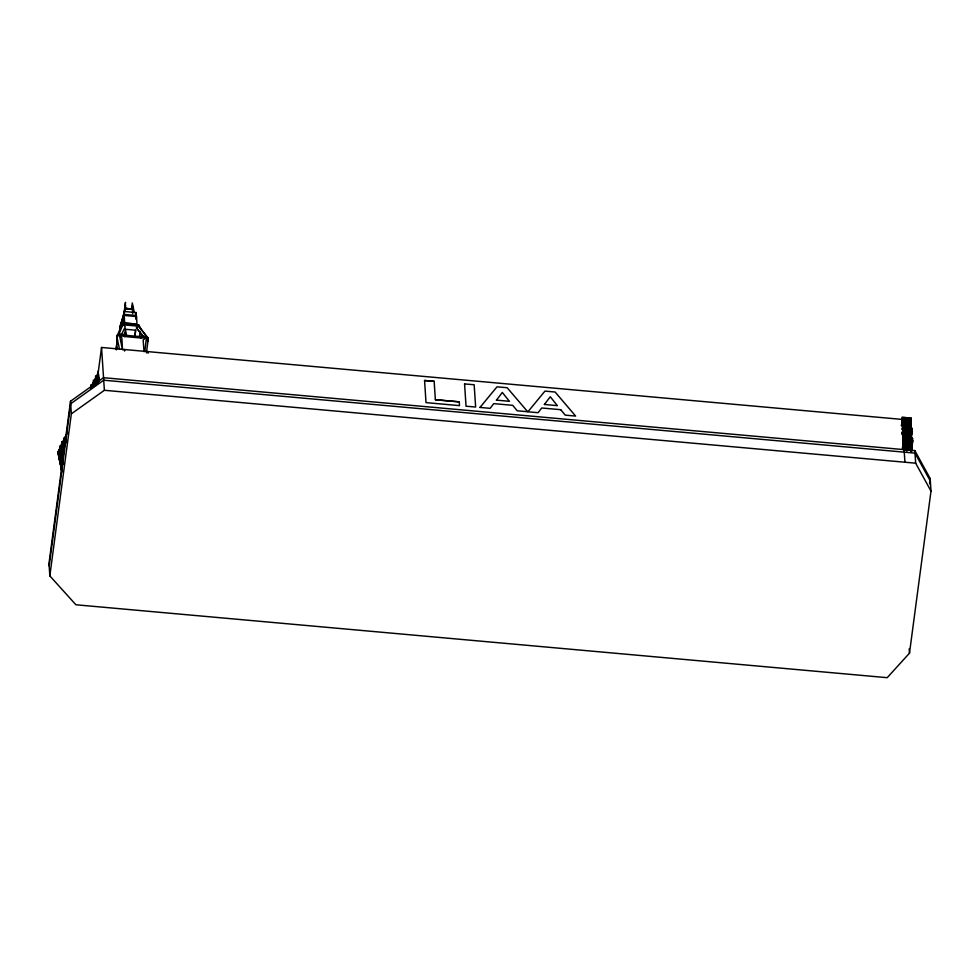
<?xml version="1.0" encoding="UTF-8"?>
<svg xmlns="http://www.w3.org/2000/svg" width="980" height="980" viewBox="0 0 980 980"><rect width="100%" height="100%" fill="white"/><g stroke="black" fill="none" stroke-linecap="round" stroke-linejoin="round"><path stroke-width="1.47" d="M59.523 452.846L58.028 453.042L59.302 452.736M61.63 453.826L58.543 452.503M906.402 440.718L906.868 433.638L911.461 434.054L911.327 431.898M907.064 450.788L907.529 443.707L912.135 444.124L911.988 441.968M908.84 449.6L909.171 444.479M909.82 434.569L909.55 438.82L909.93 437.202M909.171 449.796L909.501 443.805M909.685 440.976L910.151 434.899M902.127 419.942L911.327 420.775L910.334 431.065L910.395 430.122M910.579 443.23L910.212 448.889L910.873 443.021M911.008 441.135L911.376 435.5M910.53 449.44L910.91 443.475M911.106 440.498L912 430.845L902.788 430.024L907.064 430.392M911.67 451.204L912.674 440.927L902.935 440.02L908.105 440.571L907.566 444.197L912.098 444.602L911.278 451.29M119.768 328.031L124.031 313.122M66.419 435.463L58.139 452.172L66.175 439.751L64.937 439.359M62.316 445.19L63.627 440.988L65.93 439.15L58.139 452.172L58.641 451.743C67.473 448.779 56.693 453.14 58.641 451.743L66.383 436.688M135.007 336.226L135.62 330.187L125.44 329.28L124.644 335.295M119.487 349.113L116.853 336.789L119.254 335.074L124.485 336.52L140.973 338.002L146.449 337.524L144.869 351.11L144.036 351.698L143.141 339.889L146.449 337.524L146.363 336.189L138.768 326.218L138.682 324.858L123.321 323.474L120.92 325.188L120.516 328.227M70.511 401.249L49 563.304L49.833 575.897L75.901 604.77L887.206 677.682L909.489 653.158L931 491.103L930.167 478.51L914.842 450.604L103.537 377.692L70.511 401.249L71.344 413.842L49.833 575.897M49.172 565.827L70.683 403.772L103.709 380.203L915.002 453.127L930.326 481.021L929.934 484.059M98.061 373.674L101.54 347.459L911.29 420.236L909.942 431.139M116.032 349.211L117.208 340.305L116.326 348.954M123.799 318.231L123.933 311.456L136.257 312.571L136.122 319.333L136.502 316.552L124.178 315.438L124.644 322.494L135.35 324.135L136.967 323.608L136.502 316.552M124.203 311.848L125.477 302.318L124.791 311.701L125.661 305.246M122.855 325.336L123.933 311.456M123.909 336.263L124.301 333.286M124.374 350.656L124.534 349.456L124.619 350.865M131.577 308.516L132.312 302.93L134.334 312.669M132.508 305.858L132.643 313.6M136.257 312.571L136.073 318.414M134.824 336.214L135.62 330.187M139.662 335.895L140.275 331.35M147.906 352.763L148.066 351.575L148.164 352.984M424.548 380.51L434.152 381.33L435.365 399.73L459.24 401.874L459.485 405.634L426.018 402.621L424.56 380.473L434.152 381.33M435.365 399.73L459.24 401.825M544.39 404.495L550.27 396.753L557.363 405.659L544.402 404.446M560.695 409.689L541.695 407.986L538.106 412.69L527.914 411.784L544.966 391.106L555.109 392.024L575.628 416.071L565.178 415.128L560.707 409.64M902.164 419.942L906.39 420.322M902.176 433.846L902.752 429.485M902.225 434.593L906.451 434.973M902.298 434.067L906.5 434.557M903.033 442.47L903.425 439.555M903.389 440.914L907.615 441.294M903.462 440.4L907.688 440.78M905.3 427.023L905.557 425.149L905.692 427.317M905.447 427.39L902.641 427.035M905.557 426.557L902.739 426.312M905.618 426.153L901.392 425.773M905.667 425.737L901.441 425.357M905.728 425.32L901.502 424.94M905.777 424.904L901.551 424.524M905.839 424.487L901.612 424.107M905.888 424.071L901.661 423.691M905.949 423.654L901.723 423.274M905.998 423.238L901.772 422.858M905.324 430.122L906.549 417.664M905.63 429.203L906.206 425.467L910.665 425.871M906.096 424.977L906.292 424.058L910.763 424.45M906.427 423.274L910.653 423.654M906.806 420.359L911.033 420.738M906.304 426.055L910.395 426.533M906.353 425.749L910.445 426.116M906.402 424.646L910.506 425.014M906.451 424.23L910.543 424.695M905.924 429.718L905.802 430.649L906.194 423.568L910.8 423.985M906.12 428.885L910.224 429.252M906.182 428.468L910.273 428.848M906.267 427.06L910.371 427.427L910.322 424.316M906.084 429.889L910.175 430.367M905.973 437.105L906.218 435.23L906.365 437.386M905.839 439.555L903.046 439.187M905.912 439.028L903.082 438.881M906.059 437.889L903.242 437.631M906.231 436.639L903.413 436.382M906.39 435.39L903.572 435.132M905.998 440.192L907.211 427.733M906.12 440.682L906.868 435.537M911.719 430.71L907.492 430.33L906.892 434.116L906.843 435.059L911.302 435.463M906.463 440.731L906.598 439.787M906.782 436.958L906.659 437.889L911.118 438.293L911.241 437.362L903.352 436.798M907.076 434.716L911.167 435.083M907.125 434.299L911.229 434.667M906.745 440.069L906.733 437.705M906.133 448.975L911.559 449.404M906.182 448.558L911.62 448.987M906.243 447.456L911.645 448.093L902.568 447.162M906.096 449.979L906.647 447.174L906.782 449.33M906.476 449.93L903.634 449.783M906.586 449.097L903.756 448.95M906.843 447.125L902.617 446.745M906.904 446.709L902.678 446.329M907.064 445.459L902.85 444.981M907.174 444.626L902.96 444.148L911.841 445.153L902.911 444.565M906.782 450.763L907.884 437.803M907.321 447.97L907.443 447.027L911.914 447.431M907.541 445.618L907.419 446.549L911.878 446.954M907.798 444.369L911.89 444.736M908.044 441.343L912.27 441.723M908.105 440.816L912.319 441.306M908.227 440.13L908.448 438.464L908.583 440.632M908.558 437.631L908.999 434.312L909.146 436.468M909.44 430.98L909.771 428.481L909.918 430.637M909.881 427.648L910.543 422.649L910.69 424.818M910.775 420.886L911.155 418.08L901.943 417.247L904.932 462.229M907.358 448.448L907.235 449.379L911.694 449.783L911.817 448.852L902.458 447.995M907.59 447.309L911.694 447.676M907.639 446.304L907.737 445.606M907.848 446.929L908.227 444.063M908.607 441.196L909.563 434.018M910.053 431.029L910.616 426.815M909.746 436.443L905.667 435.965M909.991 435.304L910.114 434.361M909.71 439.555L909.832 438.611M909.893 436.725L910.016 435.782M909.624 440.963L909.746 440.032L903.021 439.297M909.342 445.214L909.465 444.283M908.999 449.379L909.281 447.113M909.244 446.635L910.249 443.205M910.334 439.383L910.555 437.717L910.69 439.885L911.964 430.306L902.311 429.534M910.665 436.884L911.817 428.15L902.617 427.317M909.06 449.465L909.183 448.522M909.697 447.37L909.477 449.036L909.33 446.88M910.236 444.087L909.465 449.832L909.22 447.713M910.8 439.775L911.498 434.532M910.837 440.437L902.972 439.714M910.567 446.794L910.69 445.851L902.837 445.079M910.653 445.373L910.788 444.442M910.383 449.624L910.506 448.693M910.469 448.203L910.592 447.272M910.886 450.286L911.437 446.133L911.584 448.289M911.547 445.3L911.768 443.634L911.914 445.79L912.637 440.375L902.984 439.604M903.278 437.399L912.49 438.219L912.025 444.957M911.792 446.255L902.788 445.496M911.608 451.204L911.731 450.261L907.26 449.869M929.555 483.054L930.167 478.51M906.231 424.046L906.721 420.359M123.113 323.682L123.946 317.692M146.473 352.886L148.262 338.296L138.768 326.218L123.407 324.833L121.006 326.548L116.853 336.789M124.325 312.596L125.171 308.137L132.043 309.325L125.171 308.137M98.208 375.805L97.841 375.352M116.375 349.885L117.184 347.116M60.405 449.404L61.213 446.819L62.622 445.68M60.674 448.95L61.532 446.182L63.051 444.981M62.046 445.643L63.296 441.613L65.501 439.861M62.536 445.839L63.798 441.809L66.003 440.045M62.806 445.386L64.117 441.172L66.089 439.604L65.905 440.204M65.415 440.008L65.868 438.954L58.175 451.841L66.089 439.604M96.224 384.025L98.221 377.202M97.204 382.249L98.502 378.072L98.282 374.654M97.167 382.776L98.527 378.415M131.724 309.545L132.006 308.749M147.404 340.611L148.262 338.296L146.363 336.189L138.021 336.655M147.49 341.947L148.347 339.619L146.449 337.524M98.441 376.651L97.375 376.406M123.321 323.474L119.168 333.739L116.767 335.454L117.294 341.64M121.618 334.217L125.269 326.891L123.407 324.833M94.595 381.673L97.118 382.506M61.887 444.271L61.765 441.686L61.924 444.197L65.268 445.508M98.368 374.238L97.841 371.494L98.404 374.176L91.642 387.333L91.079 384.662L91.544 387.59M93.333 380.277L93.468 382.862L95.489 383.707M96.052 378.819L98.49 379.615L95.722 378.476L95.587 375.891L96.114 378.623M59.866 446.292L59.633 448.656L62.977 449.967L62.843 447.382M61.728 441.747L62.291 444.418M64.374 437.521L64.153 439.885L66.101 440.547M59.756 447.493L67.424 432.584M90.43 387.835L98.086 372.927M58.151 451.841L65.868 436.823M90.993 387.958L97.804 374.703L98.551 375.009M92.071 386.586L98.49 374.091M58.641 452.037L66.358 437.019M92.169 386.818L98.466 374.495M59.045 451.511L65.807 437.815M59.658 451.351L66.15 438.721M93.419 385.691L98.515 375.781L97.706 375.622M59.854 451.302L66.162 439.04M98.404 375.94L93.627 385.618L92.745 385.275M93.774 385.679L98.49 376.541L97.437 376.149M64.864 439.493L66.199 440.008L60.466 451.143L59.143 450.629M94.141 385.655L98.515 377.153L97.118 376.761M60.687 451.082L66.138 440.461L64.668 439.885M60.883 451.045L65.158 442.715M94.484 385.691L92.928 384.92M98.466 377.925L95.023 384.638L93.394 384.001M65.145 443.438L61.287 450.935L59.474 450.408M65.66 442.433L66.138 441.515L64.215 440.755M95.379 384.613L93.602 383.609M95.856 383.695L97.51 380.497L95.587 379.738M97.914 379.701L98.502 378.562M61.495 450.886L65.489 443.23M63.798 440.853L66.211 441.698L65.807 442.495L63.48 441.478M97.584 380.681L96.052 383.67L93.504 382.788M66.028 442.421L63.945 441.282M96.199 383.731L96.542 383.07L94.325 382.2M97.731 380.742L96.738 382.678L94.521 381.808M98.27 379.689L96.31 378.341M62.034 450.886L65.182 444.406L62.818 443.475M96.555 383.388L94.056 382.727M96.885 382.727L98.049 380.705M121.545 325.47L119.842 326.952L123.897 314.163M62.561 444.785L61.042 445.986L59.915 449.208L62.279 450.273M60.723 446.623L62.132 445.496M142.884 336.128L136.416 327.896L138.768 326.218M71.344 413.842L104.382 390.285L915.675 463.197L931 491.103M98.38 376.332L97.51 376.124M58.641 451.609L62.022 450.763M58.861 452.527L58.028 453.042M61.899 455.161L62.157 452.552L62.328 455.075L58.714 455.761L58.531 453.177L59.756 452.944L62.242 464.434L60.65 464.545M58.739 453.287L60.197 453.152M58.8 453.569L60.417 453.262M58.837 453.703L60.87 453.471L63.124 463.981M58.898 453.985L61.091 453.569M58.923 454.132L61.311 453.679L63.21 462.107L60.013 462.585L60.601 464.128L63.198 463.528L60.944 453.507M58.959 454.267L61.642 453.912M59.021 454.549L61.679 454.046M59.057 454.696L61.74 454.328M59.119 454.977L61.765 454.463M59.143 455.112L61.838 454.745M59.204 455.394L61.863 454.892M58.702 455.688L62.316 455.002M59.327 455.908L62.01 455.541M59.388 456.19L62.046 455.688M59.425 456.325L62.071 455.823M59.449 456.472L62.132 456.104M59.511 456.754L62.169 456.251M62.23 456.533L58.861 457.096L59.229 458.052L62.426 457.378M58.947 457.293L62.267 456.668M59.645 457.317L62.291 456.815M62.353 457.096L58.996 457.709L59.388 458.738M62.389 457.231L59.07 457.917L60.123 463.148L59.707 457.709M62.794 457.317L62.953 459.841M59.817 458.113L62.475 457.611M59.29 458.481L62.536 457.893M59.364 458.677L62.573 458.028M59.4 456.986L59.915 458.64L62.634 458.309M60.013 458.959L62.659 458.444M59.449 459.216L62.72 458.726M60.099 459.375L62.757 458.873M60.135 459.51L62.794 459.007M60.172 459.657L62.855 459.289M60.233 459.939L62.879 459.436M60.258 460.073L62.941 459.718M60.343 460.453L63.026 460.086M60.405 460.735L63.063 460.233M60.442 460.87L63.124 460.514M60.503 461.151L63.161 460.649M60.54 461.298L63.186 460.796M60.564 461.433L63.247 461.078M60.625 461.715L63.173 461.237M60.662 461.862L63.247 461.519M60.723 462.144L63.271 461.654M60.76 462.278L63.173 461.96M63.48 462.18L60.821 462.56M63.137 462.511L60.968 463.344L59.878 461.972L60.442 463.442M63.198 462.793L60.343 463.185L61.52 469.873L62.304 469.726M60.417 463.369L63.222 462.928M61.03 463.491L63.259 463.075M63.161 463.381L60.503 463.871L61.728 470.841L60.907 463.038M61.152 464.055L63.259 463.81M61.213 464.336L62.169 464.153M63.296 463.944L60.392 453.262M61.311 464.765L62.267 464.581M60.809 465.059L62.304 464.716M62.193 464.986L60.821 465.132L60.638 462.536M61.434 465.28L62.255 465.267M61.495 465.561L62.291 465.402M61.52 465.696L62.157 465.574M61.556 465.843L62.218 465.855M124.889 308.933L127.621 309.178M123.541 314.36L136.453 315.511M119.254 335.074L121.875 337.978L122.476 349.762L119.168 333.739L124.387 335.185L140.887 336.667L140.973 338.002M902.066 420.665L906.292 421.045L902.053 420.775M902.017 421.082L906.243 421.461L901.992 421.192M901.906 421.915L906.133 422.294L901.882 422.025M901.845 422.331L906.071 422.711L901.833 422.441M906.169 424.989L910.702 425.43M906.071 426.41L910.543 426.802M902.702 426.619L905.52 426.876L902.69 426.729M910.579 427.292L906.108 426.888L905.986 427.819L910.457 428.223M902.531 427.868L905.348 428.125L902.519 427.978M910.481 428.701L906.022 428.297L905.888 429.24L910.359 429.644M902.482 428.285L905.3 428.542L902.47 428.395M902.372 429.118L905.189 429.375L902.36 429.228M911.608 431.543L907.382 431.163L911.596 431.641M911.559 431.96L907.321 431.678L911.547 432.058M911.449 432.793L907.211 432.511L911.425 432.891M911.388 433.209L907.162 432.829L911.376 433.307M911.339 433.626L907.1 433.344L911.314 433.724M906.966 434.128L911.425 434.532M905.716 435.549L911.339 435.941M903.523 435.549L911.118 436.186M903.462 435.965L911.082 436.504M905.434 436.321L911.216 436.884M905.459 436.798L908.436 437.068M905.606 437.08L911.02 437.607M903.303 437.215L910.984 437.913M903.205 437.95L906.022 438.195L903.192 438.048M910.935 439.016L903.156 438.354L910.898 439.334M903.095 438.771L910.873 439.432M903.07 443.315L907.296 443.695L903.058 443.413M902.899 444.663L912.049 445.569M906.39 445.63L912 446.01M906.329 446.047L911.743 446.574L911.143 451.621L911.106 448.632M902.727 445.912L911.731 446.672M902.507 447.578L911.792 448.375M902.396 448.411L911.608 449.097M903.768 448.852L911.547 449.514M903.707 449.269L906.524 449.514L903.695 449.367M903.597 450.102L906.414 450.347M98.821 379.089L98.711 381.71M98.184 374.703L92.61 385.532M97.902 375.23L98.502 375.45L93.259 385.63L92.671 385.397M97.633 375.757L98.527 376.099M97.253 376.491L98.429 376.957M98.711 377.398L97.069 376.994M96.983 377.018L98.453 377.606L94.325 385.63L92.867 385.177M96.849 377.288L98.539 377.79M96.775 377.423L98.551 378.109M96.714 377.545L98.478 378.243M96.579 377.815L98.564 378.439M96.506 377.949L98.429 378.697M96.371 378.207L98.515 378.88L98.061 379.762L95.918 379.089M95.758 378.402L98.711 379.566M95.856 379.211L97.473 379.848M95.722 379.481L97.559 380.044M95.648 379.615L97.571 380.363M95.452 380.007L97.976 380.84M95.379 380.142L97.841 381.098M95.244 380.399L97.767 381.232M95.183 380.534L97.633 381.502M94.999 380.889L97.461 381.845M97.192 382.372L94.95 381.122M96.53 382.751L94.472 382.041M94.252 382.335L96.469 383.204M94.117 382.592L96.579 383.56M93.798 383.204L95.575 383.903M93.663 383.474L95.587 384.221M93.468 383.866L95.599 384.54M93.333 384.136L94.656 384.65M93.198 384.393L94.595 384.785M93.124 384.527L94.607 385.103M92.99 384.785L94.619 385.422M65.55 438.17L66.138 438.403L59.462 451.388L58.874 451.155M65.415 438.44L66.211 438.587M65.342 438.562L66.076 438.856M65.28 438.697L66.371 439.15M65.133 438.966L66.175 439.371L60.062 451.253L58.935 451.021M65.072 439.089L66.273 439.469M64.803 439.616L66.126 440.143M64.484 440.228L66.175 440.743L65.293 442.446L63.675 441.809M64.423 440.363L66.187 441.061M64.288 440.632L66.199 441.38M64.006 441.159L66.15 441.833M63.81 441.551L66.175 442.47M65.231 442.58L63.541 442.201M63.149 442.115L65.121 442.801M63.357 442.421L65.195 442.985M63.296 442.556L65.207 443.315M63.149 442.825L65.219 443.634M63.088 442.948L65.158 443.769M63.014 443.083L65.231 443.952M62.879 443.352L65.17 444.087L61.691 450.837L59.413 450.102M62.683 443.744L65.207 444.577M62.61 443.879L65.072 444.834M62.549 444.001L64.999 444.969M62.414 444.271L64.937 445.104M62.23 444.626L64.754 445.447L64.705 442.838M62.157 444.749L64.619 445.716M62.022 445.018L64.558 445.851M61.961 445.141L64.423 446.108M61.887 445.275L64.349 446.243M61.752 445.545L64.288 446.378M61.691 445.667L64.153 446.635M61.556 445.937L64.08 446.77M61.226 445.851L63.945 447.027M61.422 446.194L63.872 447.162M61.287 446.586L63.81 447.297M60.895 446.488L63.737 447.431M61.103 446.819L63.627 447.64M60.613 446.757L63.492 447.909M60.895 447.211L63.431 448.044M60.552 447.162L63.296 448.301M60.76 447.468L63.222 448.436M60.625 447.738L63.161 448.571M60.564 447.86L63.014 448.828M60.491 447.995L62.953 448.963M62.879 449.097L60.368 448.154L62.745 449.355M60.099 448.62L62.683 449.489M60.025 448.913L62.475 449.881M59.89 449.183L62.414 450.016M59.682 449.575L62.206 450.408M59.608 449.71L62.071 450.678M59.547 449.845L61.936 450.776M59.204 450.494L60.956 451.021M59.07 450.763L60.221 451.204M138.682 324.858L140.667 328.325M136.416 327.896L138.315 330.003M139.246 331.179L142.933 335.883M60.54 462.487L61.128 464.03M62.083 469.775L61.483 469.665L62.255 471.699L58.028 452.858M61.948 452.65L63.271 458.542M62.034 453.887L63.357 459.779L59.756 460.38L59.707 457.587M61.507 453.789L63.21 461.372M60.576 453.336L62.965 464.005M60.013 453.066L62.647 464.067M59.829 452.981L62.304 463.993M59.462 452.809L62.23 465.12M59.094 452.638L62.095 466.027M58.91 452.552L61.936 466.064M58.714 452.466L61.74 465.953M58.531 452.38L62.242 468.881M58.849 454.487L61.164 464.802M58.567 452.797L62.255 470.743M58.028 452.895L61.728 470.841M125.44 329.28L126.469 334.952M914.842 450.604L915.675 463.197M911.155 418.08L911.167 421.167M911.817 428.15L911.841 431.249M912.49 438.219L912.503 441.319M910.898 419.954L911.045 422.111M911.572 430.024L911.719 432.18M912.245 440.094L912.38 442.25M911.449 430.955L911.596 433.123M912.111 441.037L912.258 443.193M911.216 432.731L911.351 434.887M910.004 417.97L910.138 420.126M910.432 423.483L910.579 425.651M910.665 428.052L910.812 430.208M911.106 433.564L911.241 435.72M911.339 438.121L911.486 440.277M910.996 434.397L911.02 437.386M910.102 425.982L910.249 428.138M909.991 426.815L910.138 428.971M911.327 446.966L911.473 449.122M911.216 447.799L911.363 449.955M908.852 417.872L908.987 420.028M909.514 427.942L909.661 430.098M910.187 438.011L910.334 440.179M907.701 417.762L907.835 419.93M908.362 427.844L908.509 430M909.036 437.913L909.183 440.069M905.398 417.554L905.545 419.722M906.059 427.635L906.206 429.791M907.014 444.369L907.162 446.525M906.512 448.105L906.659 450.273M904.246 417.455L904.393 419.612M904.92 427.525L905.055 429.693M905.581 437.607L905.728 439.763M903.095 417.358L903.242 419.514M903.768 427.427L903.903 429.583M904.43 437.497L904.577 439.653M909.195 648.833L909.489 653.158M124.387 335.185L124.485 336.52M120.92 325.188L121.006 326.548M101.54 347.459L104.382 390.285M97.841 371.494L98.515 381.6M97.779 374.458L98.368 383.229M97.571 381.624L95.109 380.669M96.285 381.428L96.408 383.891M93.725 380.424L93.86 383.009M64.41 437.448L64.545 440.032M62.157 441.833L62.414 444.393M62.45 447.223L62.585 449.808M61.066 462.462L61.25 465.047M59.903 446.219L60.025 448.803M60.013 457.77L60.197 460.367M58.959 453.091L59.143 455.676M464.569 383.878L466.039 406.222L475.643 407.031L474.161 384.748L464.557 383.927M479.955 407.423L490.147 408.341L493.736 403.625L512.736 405.328L517.22 410.816L527.669 411.71L507.15 387.713L496.995 386.843L479.955 407.472M496.431 400.134L509.404 401.298L502.299 392.441L496.431 400.183M902.127 420.249L906.353 420.628L902.127 420.249M902.347 433.65L906.573 434.03L902.347 433.65M902.409 433.234L906.635 433.613L902.409 433.234M902.458 432.817L906.684 433.197L902.458 432.817M902.519 432.413L906.745 432.793L902.519 432.413M902.568 431.996L906.794 432.376L902.568 431.996M902.629 431.58L906.855 431.96L902.629 431.58M902.678 431.163L906.904 431.543L902.678 431.163M902.739 430.747L906.966 431.127L902.739 430.747M902.788 430.33L907.014 430.71L902.788 430.33M903.131 442.899L907.358 443.279L903.131 442.899M903.18 442.482L907.407 442.862L903.18 442.482M903.242 442.066L907.468 442.446L903.242 442.066M903.291 441.649L907.517 442.029L903.291 441.649M903.352 441.233L907.578 441.613L903.352 441.233M905.238 428.958L902.409 428.811L905.238 428.958M905.41 427.709L902.58 427.562L905.41 427.709M906.182 421.878L901.943 421.608L906.182 421.878M906.5 422.748L910.714 423.127L906.5 422.748M906.549 422.331L910.775 422.711L906.549 422.331M906.61 421.915L910.837 422.294L906.61 421.915M906.659 421.498L910.886 421.878L906.659 421.498M906.721 421.082L910.947 421.461L906.721 421.082M906.77 420.665L910.996 421.045L906.77 420.665M907.272 431.996L911.486 432.474L907.272 431.996M907.443 430.747L911.657 431.225L907.443 430.747M906.684 438.379L906.561 439.31L911.033 439.714L911.155 438.771L906.684 438.379M907.247 444.112L903.009 443.83L907.247 444.112M907.774 443.315L912 443.695L907.774 443.315M907.835 442.899L912.062 443.279L907.835 442.899M907.884 442.482L912.111 442.862L907.884 442.482M907.946 442.066L912.172 442.446L907.946 442.066M907.995 441.649L912.221 442.029L907.995 441.649"/></g></svg>
